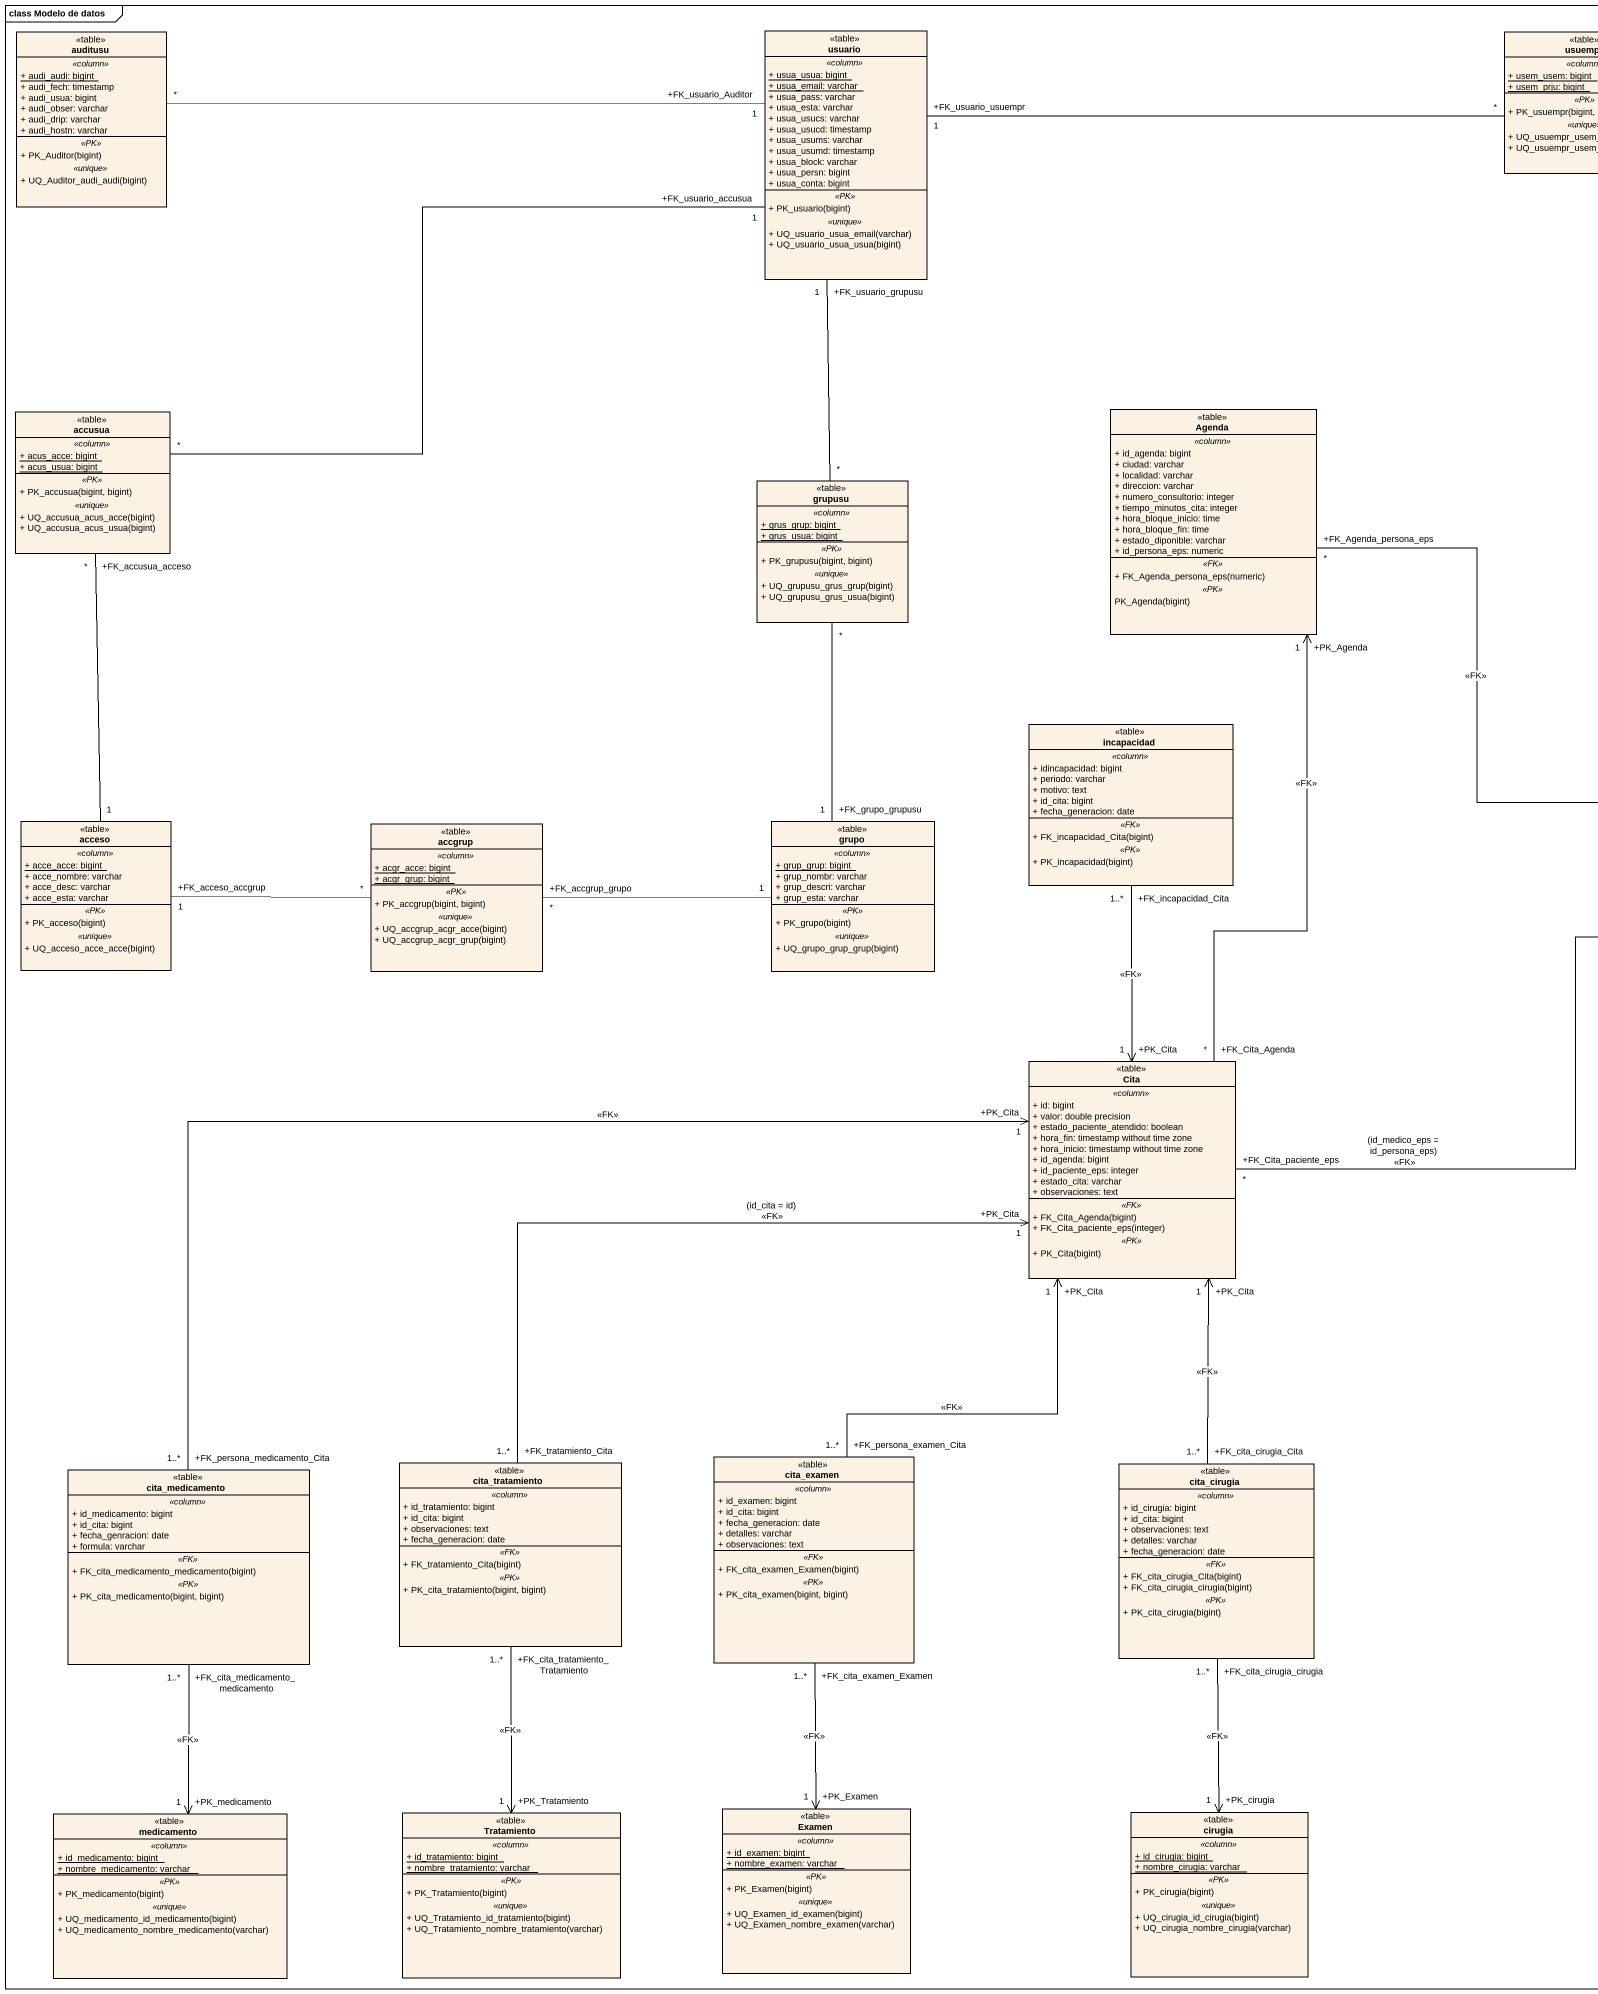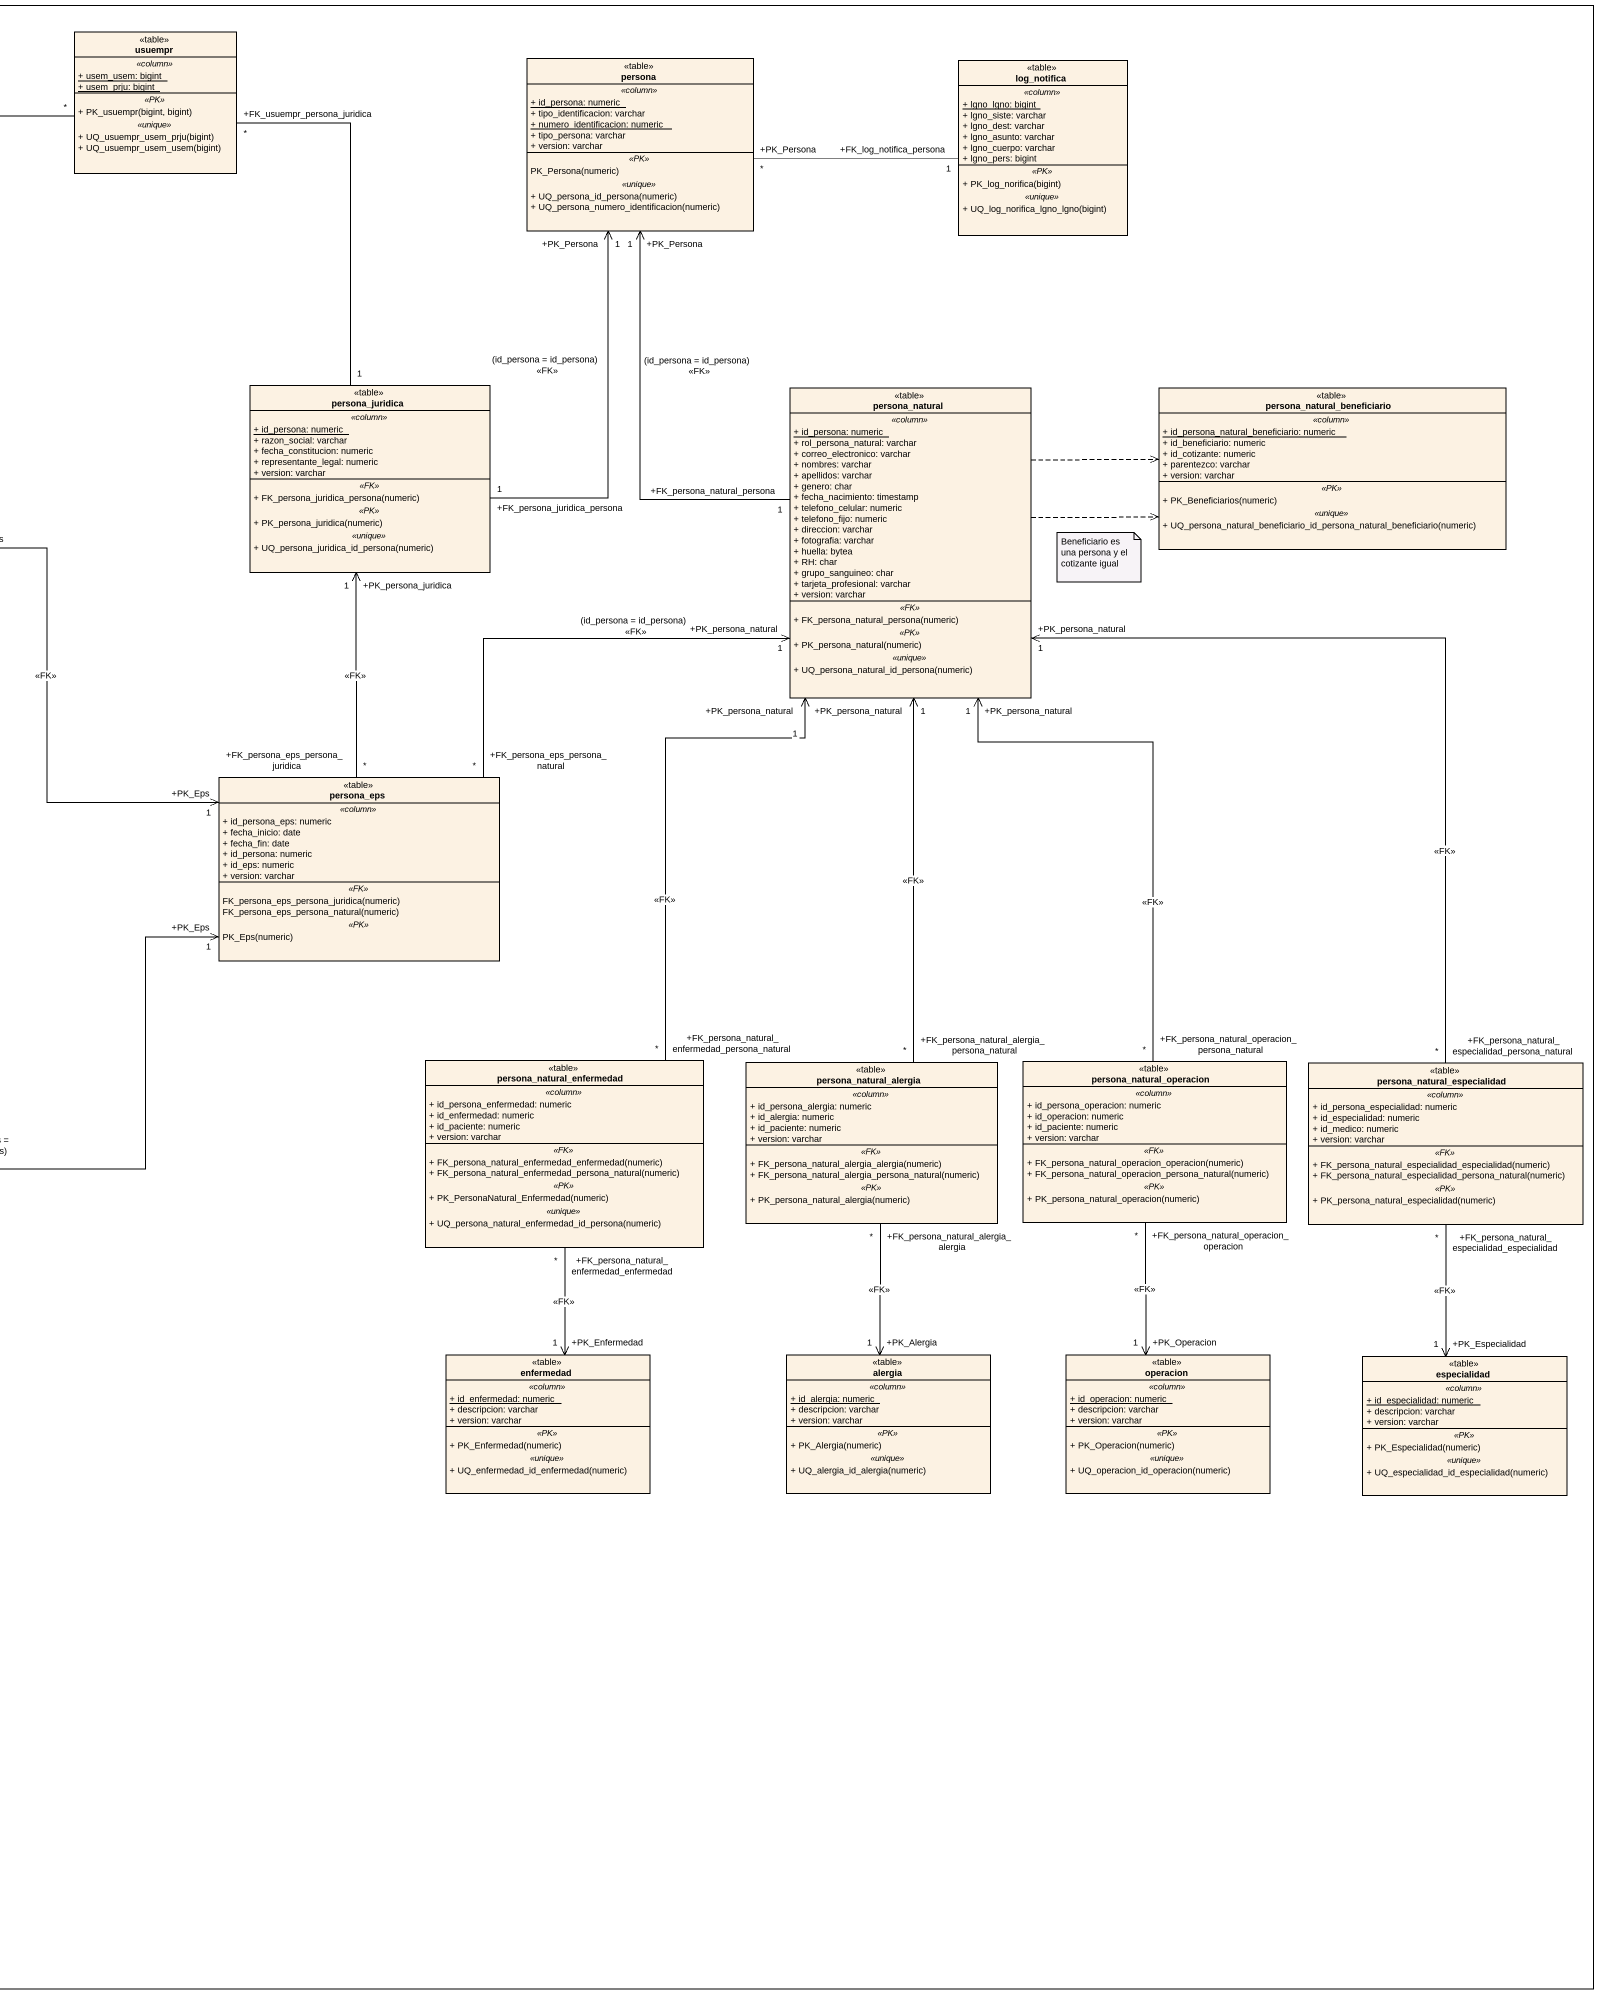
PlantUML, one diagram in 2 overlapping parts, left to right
@startuml
mainframe class Modelo de datos
hide circle
hide empty members
skinparam classAttributeIconSize 0
class auditusu <<table>> {
  .. <<column>> ..
  {static} + audi_audi: bigint
  + audi_fech: timestamp
  + audi_usua: bigint
  + audi_obser: varchar
  + audi_drip: varchar
  + audi_hostn: varchar
  .. <<PK>> ..
  + PK_Auditor(bigint)
  .. <<unique>> ..
  + UQ_Auditor_audi_audi(bigint)
}
class usuario <<table>> {
  .. <<column>> ..
  {static} + usua_usua: bigint
  {static} + usua_email: varchar
  + usua_pass: varchar
  + usua_esta: varchar
  + usua_usucs: varchar
  + usua_usucd: timestamp
  + usua_usums: varchar
  + usua_usumd: timestamp
  + usua_block: varchar
  + usua_persn: bigint
  + usua_conta: bigint
  .. <<PK>> ..
  + PK_usuario(bigint)
  .. <<unique>> ..
  + UQ_usuario_usua_email(varchar)
  + UQ_usuario_usua_usua(bigint)
}
class usuempr <<table>> {
  .. <<column>> ..
  {static} + usem_usem: bigint
  {static} + usem_prju: bigint
  .. <<PK>> ..
  + PK_usuempr(bigint, bigint)
  .. <<unique>> ..
  + UQ_usuempr_usem_prju(bigint)
  + UQ_usuempr_usem_usem(bigint)
}
class persona <<table>> {
  .. <<column>> ..
  {static} + id_persona: numeric
  + tipo_identificacion: varchar
  {static} + numero_identificacion: numeric
  + tipo_persona: varchar
  + version: varchar
  .. <<PK>> ..
  PK_Persona(numeric)
  .. <<unique>> ..
  + UQ_persona_id_persona(numeric)
  + UQ_persona_numero_identificacion(numeric)
}
class log_notifica <<table>> {
  .. <<column>> ..
  {static} + lgno_lgno: bigint
  + lgno_siste: varchar
  + lgno_dest: varchar
  + lgno_asunto: varchar
  + lgno_cuerpo: varchar
  + lgno_pers: bigint
  .. <<PK>> ..
  + PK_log_norifica(bigint)
  .. <<unique>> ..
  + UQ_log_norifica_lgno_lgno(bigint)
}
class persona_juridica <<table>> {
  .. <<column>> ..
  {static} + id_persona: numeric
  + razon_social: varchar
  + fecha_constitucion: numeric
  + representante_legal: numeric
  + version: varchar
  .. <<FK>> ..
  + FK_persona_juridica_persona(numeric)
  .. <<PK>> ..
  + PK_persona_juridica(numeric)
  .. <<unique>> ..
  + UQ_persona_juridica_id_persona(numeric)
}
class persona_natural <<table>> {
  .. <<column>> ..
  {static} + id_persona: numeric
  + rol_persona_natural: varchar
  + correo_electronico: varchar
  + nombres: varchar
  + apellidos: varchar
  + genero: char
  + fecha_nacimiento: timestamp
  + telefono_celular: numeric
  + telefono_fijo: numeric
  + direccion: varchar
  + fotografia: varchar
  + huella: bytea
  + RH: char
  + grupo_sanguineo: char
  + tarjeta_profesional: varchar
  + version: varchar
  .. <<FK>> ..
  + FK_persona_natural_persona(numeric)
  .. <<PK>> ..
  + PK_persona_natural(numeric)
  .. <<unique>> ..
  + UQ_persona_natural_id_persona(numeric)
}
class persona_natural_beneficiario <<table>> {
  .. <<column>> ..
  {static} + id_persona_natural_beneficiario: numeric
  + id_beneficiario: numeric
  + id_cotizante: numeric
  + parentezco: varchar
  + version: varchar
  .. <<PK>> ..
  + PK_Beneficiarios(numeric)
  .. <<unique>> ..
  + UQ_persona_natural_beneficiario_id_persona_natural_beneficiario(numeric)
}
class accusua <<table>> {
  .. <<column>> ..
  {static} + acus_acce: bigint
  {static} + acus_usua: bigint
  .. <<PK>> ..
  + PK_accusua(bigint, bigint)
  .. <<unique>> ..
  + UQ_accusua_acus_acce(bigint)
  + UQ_accusua_acus_usua(bigint)
}
class Agenda <<table>> {
  .. <<column>> ..
  + id_agenda: bigint
  + ciudad: varchar
  + localidad: varchar
  + direccion: varchar
  + numero_consultorio: integer
  + tiempo_minutos_cita: integer
  + hora_bloque_inicio: time
  + hora_bloque_fin: time
  + estado_diponible: varchar
  + id_persona_eps: numeric
  .. <<FK>> ..
  + FK_Agenda_persona_eps(numeric)
  .. <<PK>> ..
  PK_Agenda(bigint)
}
class grupusu <<table>> {
  .. <<column>> ..
  {static} + grus_grup: bigint
  {static} + grus_usua: bigint
  .. <<PK>> ..
  + PK_grupusu(bigint, bigint)
  .. <<unique>> ..
  + UQ_grupusu_grus_grup(bigint)
  + UQ_grupusu_grus_usua(bigint)
}
class incapacidad <<table>> {
  .. <<column>> ..
  + idincapacidad: bigint
  + periodo: varchar
  + motivo: text
  + id_cita: bigint
  + fecha_generacion: date
  .. <<FK>> ..
  + FK_incapacidad_Cita(bigint)
  .. <<PK>> ..
  + PK_incapacidad(bigint)
}
class persona_eps <<table>> {
  .. <<column>> ..
  + id_persona_eps: numeric
  + fecha_inicio: date
  + fecha_fin: date
  + id_persona: numeric
  + id_eps: numeric
  + version: varchar
  .. <<FK>> ..
  FK_persona_eps_persona_juridica(numeric)
  FK_persona_eps_persona_natural(numeric)
  .. <<PK>> ..
  PK_Eps(numeric)
}
class acceso <<table>> {
  .. <<column>> ..
  {static} + acce_acce: bigint
  + acce_nombre: varchar
  + acce_desc: varchar
  + acce_esta: varchar
  .. <<PK>> ..
  + PK_acceso(bigint)
  .. <<unique>> ..
  + UQ_acceso_acce_acce(bigint)
}
class accgrup <<table>> {
  .. <<column>> ..
  {static} + acgr_acce: bigint
  {static} + acgr_grup: bigint
  .. <<PK>> ..
  + PK_accgrup(bigint, bigint)
  .. <<unique>> ..
  + UQ_accgrup_acgr_acce(bigint)
  + UQ_accgrup_acgr_grup(bigint)
}
class grupo <<table>> {
  .. <<column>> ..
  {static} + grup_grup: bigint
  + grup_nombr: varchar
  + grup_descri: varchar
  + grup_esta: varchar
  .. <<PK>> ..
  + PK_grupo(bigint)
  .. <<unique>> ..
  + UQ_grupo_grup_grup(bigint)
}
class Cita <<table>> {
  .. <<column>> ..
  + id: bigint
  + valor: double precision
  + estado_paciente_atendido: boolean
  + hora_fin: timestamp without time zone
  + hora_inicio: timestamp without time zone
  + id_agenda: bigint
  + id_paciente_eps: integer
  + estado_cita: varchar
  + observaciones: text
  .. <<FK>> ..
  + FK_Cita_Agenda(bigint)
  + FK_Cita_paciente_eps(integer)
  .. <<PK>> ..
  + PK_Cita(bigint)
}
class persona_natural_enfermedad <<table>> {
  .. <<column>> ..
  + id_persona_enfermedad: numeric
  + id_enfermedad: numeric
  + id_paciente: numeric
  + version: varchar
  .. <<FK>> ..
  + FK_persona_natural_enfermedad_enfermedad(numeric)
  + FK_persona_natural_enfermedad_persona_natural(numeric)
  .. <<PK>> ..
  + PK_PersonaNatural_Enfermedad(numeric)
  .. <<unique>> ..
  + UQ_persona_natural_enfermedad_id_persona(numeric)
}
class persona_natural_alergia <<table>> {
  .. <<column>> ..
  + id_persona_alergia: numeric
  + id_alergia: numeric
  + id_paciente: numeric
  + version: varchar
  .. <<FK>> ..
  + FK_persona_natural_alergia_alergia(numeric)
  + FK_persona_natural_alergia_persona_natural(numeric)
  .. <<PK>> ..
  + PK_persona_natural_alergia(numeric)
}
class persona_natural_operacion <<table>> {
  .. <<column>> ..
  + id_persona_operacion: numeric
  + id_operacion: numeric
  + id_paciente: numeric
  + version: varchar
  .. <<FK>> ..
  + FK_persona_natural_operacion_operacion(numeric)
  + FK_persona_natural_operacion_persona_natural(numeric)
  .. <<PK>> ..
  + PK_persona_natural_operacion(numeric)
}
class persona_natural_especialidad <<table>> {
  .. <<column>> ..
  + id_persona_especialidad: numeric
  + id_especialidad: numeric
  + id_medico: numeric
  + version: varchar
  .. <<FK>> ..
  + FK_persona_natural_especialidad_especialidad(numeric)
  + FK_persona_natural_especialidad_persona_natural(numeric)
  .. <<PK>> ..
  + PK_persona_natural_especialidad(numeric)
}
class enfermedad <<table>> {
  .. <<column>> ..
  {static} + id_enfermedad: numeric
  + descripcion: varchar
  + version: varchar
  .. <<PK>> ..
  + PK_Enfermedad(numeric)
  .. <<unique>> ..
  + UQ_enfermedad_id_enfermedad(numeric)
}
class alergia <<table>> {
  .. <<column>> ..
  {static} + id_alergia: numeric
  + descripcion: varchar
  + version: varchar
  .. <<PK>> ..
  + PK_Alergia(numeric)
  .. <<unique>> ..
  + UQ_alergia_id_alergia(numeric)
}
class operacion <<table>> {
  .. <<column>> ..
  {static} + id_operacion: numeric
  + descripcion: varchar
  + version: varchar
  .. <<PK>> ..
  + PK_Operacion(numeric)
  .. <<unique>> ..
  + UQ_operacion_id_operacion(numeric)
}
class especialidad <<table>> {
  .. <<column>> ..
  {static} + id_especialidad: numeric
  + descripcion: varchar
  + version: varchar
  .. <<PK>> ..
  + PK_Especialidad(numeric)
  .. <<unique>> ..
  + UQ_especialidad_id_especialidad(numeric)
}
class cita_medicamento <<table>> {
  .. <<column>> ..
  + id_medicamento: bigint
  + id_cita: bigint
  + fecha_genracion: date
  + formula: varchar
  .. <<FK>> ..
  + FK_cita_medicamento_medicamento(bigint)
  .. <<PK>> ..
  + PK_cita_medicamento(bigint, bigint)
}
class cita_tratamiento <<table>> {
  .. <<column>> ..
  + id_tratamiento: bigint
  + id_cita: bigint
  + observaciones: text
  + fecha_generacion: date
  .. <<FK>> ..
  + FK_tratamiento_Cita(bigint)
  .. <<PK>> ..
  + PK_cita_tratamiento(bigint, bigint)
}
class cita_examen <<table>> {
  .. <<column>> ..
  + id_examen: bigint
  + id_cita: bigint
  + fecha_generacion: date
  + detalles: varchar
  + observaciones: text
  .. <<FK>> ..
  + FK_cita_examen_Examen(bigint)
  .. <<PK>> ..
  + PK_cita_examen(bigint, bigint)
}
class cita_cirugia <<table>> {
  .. <<column>> ..
  + id_cirugia: bigint
  + id_cita: bigint
  + observaciones: text
  + detalles: varchar
  + fecha_generacion: date
  .. <<FK>> ..
  + FK_cita_cirugia_Cita(bigint)
  + FK_cita_cirugia_cirugia(bigint)
  .. <<PK>> ..
  + PK_cita_cirugia(bigint)
}
class medicamento <<table>> {
  .. <<column>> ..
  {static} + id_medicamento: bigint
  {static} + nombre_medicamento: varchar
  .. <<PK>> ..
  + PK_medicamento(bigint)
  .. <<unique>> ..
  + UQ_medicamento_id_medicamento(bigint)
  + UQ_medicamento_nombre_medicamento(varchar)
}
class Tratamiento <<table>> {
  .. <<column>> ..
  {static} + id_tratamiento: bigint
  {static} + nombre_tratamiento: varchar
  .. <<PK>> ..
  + PK_Tratamiento(bigint)
  .. <<unique>> ..
  + UQ_Tratamiento_id_tratamiento(bigint)
  + UQ_Tratamiento_nombre_tratamiento(varchar)
}
class Examen <<table>> {
  .. <<column>> ..
  {static} + id_examen: bigint
  {static} + nombre_examen: varchar
  .. <<PK>> ..
  + PK_Examen(bigint)
  .. <<unique>> ..
  + UQ_Examen_id_examen(bigint)
  + UQ_Examen_nombre_examen(varchar)
}
class cirugia <<table>> {
  .. <<column>> ..
  {static} + id_cirugia: bigint
  {static} + nombre_cirugia: varchar
  .. <<PK>> ..
  + PK_cirugia(bigint)
  .. <<unique>> ..
  + UQ_cirugia_id_cirugia(bigint)
  + UQ_cirugia_nombre_cirugia(varchar)
}
usuario "+FK_usuario_Auditor\n1" -left- "*" auditusu
usuario "+FK_usuario_usuempr\n1" -right- "*" usuempr
usuario "+FK_usuario_accusua\n1" -left- "*" accusua
usuario "+FK_usuario_grupusu\n1" -- "*" grupusu
usuempr "+FK_usuempr_persona_juridica\n*" -- "1" persona_juridica
log_notifica "+FK_log_notifica_persona\n1" -left- "+PK_Persona\n*" persona
persona_juridica "+FK_persona_juridica_persona\n1" -up-> "+PK_Persona\n1" persona : (id_persona = id_persona)\n<<FK>>
persona_natural "+FK_persona_natural_persona\n1" -up-> "+PK_Persona\n1" persona : (id_persona = id_persona)\n<<FK>>
persona_natural .right.> persona_natural_beneficiario
persona_natural .right.> persona_natural_beneficiario
accusua "+FK_accusua_acceso\n*" -- "1" acceso
Agenda "+FK_Agenda_persona_eps\n*" --> "+PK_Eps\n1" persona_eps : <<FK>>
incapacidad "+FK_incapacidad_Cita\n1..*" --> "+PK_Cita\n1" Cita : <<FK>>
persona_eps "+FK_persona_eps_persona_juridica\n*" -up-> "+PK_persona_juridica\n1" persona_juridica : <<FK>>
persona_eps "+FK_persona_eps_persona_natural\n*" -right-> "+PK_persona_natural\n1" persona_natural : (id_persona = id_persona)\n<<FK>>
acceso "+FK_acceso_accgrup\n1" -right- "*" accgrup
accgrup "+FK_accgrup_grupo\n*" -right- "1" grupo
grupo "+FK_grupo_grupusu\n1" -up- "*" grupusu
Cita "+FK_Cita_Agenda\n*" -up-> "+PK_Agenda\n1" Agenda : <<FK>>
Cita "+FK_Cita_paciente_eps\n*" -right-> "+PK_Eps\n1" persona_eps : (id_medico_eps = id_persona_eps)\n<<FK>>
persona_natural_enfermedad "+FK_persona_natural_enfermedad_persona_natural\n*" -up-> "+PK_persona_natural\n1" persona_natural : <<FK>>
persona_natural_enfermedad "+FK_persona_natural_enfermedad_enfermedad\n*" --> "+PK_Enfermedad\n1" enfermedad : <<FK>>
persona_natural_alergia "+FK_persona_natural_alergia_persona_natural\n*" -up-> "+PK_persona_natural\n1" persona_natural : <<FK>>
persona_natural_alergia "+FK_persona_natural_alergia_alergia\n*" --> "+PK_Alergia\n1" alergia : <<FK>>
persona_natural_operacion "+FK_persona_natural_operacion_persona_natural\n*" -up-> "+PK_persona_natural\n1" persona_natural : <<FK>>
persona_natural_operacion "+FK_persona_natural_operacion_operacion\n*" --> "+PK_Operacion\n1" operacion : <<FK>>
persona_natural_especialidad "+FK_persona_natural_especialidad_persona_natural\n*" -up-> "+PK_persona_natural\n1" persona_natural : <<FK>>
persona_natural_especialidad "+FK_persona_natural_especialidad_especialidad\n*" --> "+PK_Especialidad\n1" especialidad : <<FK>>
cita_medicamento "+FK_persona_medicamento_Cita\n1..*" -right-> "+PK_Cita\n1" Cita : <<FK>>
cita_medicamento "+FK_cita_medicamento_medicamento\n1..*" --> "+PK_medicamento\n1" medicamento : <<FK>>
cita_tratamiento "+FK_tratamiento_Cita\n1..*" -up-> "+PK_Cita\n1" Cita : (id_cita = id)\n<<FK>>
cita_tratamiento "+FK_cita_tratamiento_Tratamiento\n1..*" --> "+PK_Tratamiento\n1" Tratamiento : <<FK>>
cita_examen "+FK_persona_examen_Cita\n1..*" -up-> "+PK_Cita\n1" Cita : <<FK>>
cita_examen "+FK_cita_examen_Examen\n1..*" --> "+PK_Examen\n1" Examen : <<FK>>
cita_cirugia "+FK_cita_cirugia_Cita\n1..*" -up-> "+PK_Cita\n1" Cita : <<FK>>
cita_cirugia "+FK_cita_cirugia_cirugia\n1..*" --> "+PK_cirugia\n1" cirugia : <<FK>>
note as N1
  Beneficiario es una persona y el cotizante igual
end note
@enduml
